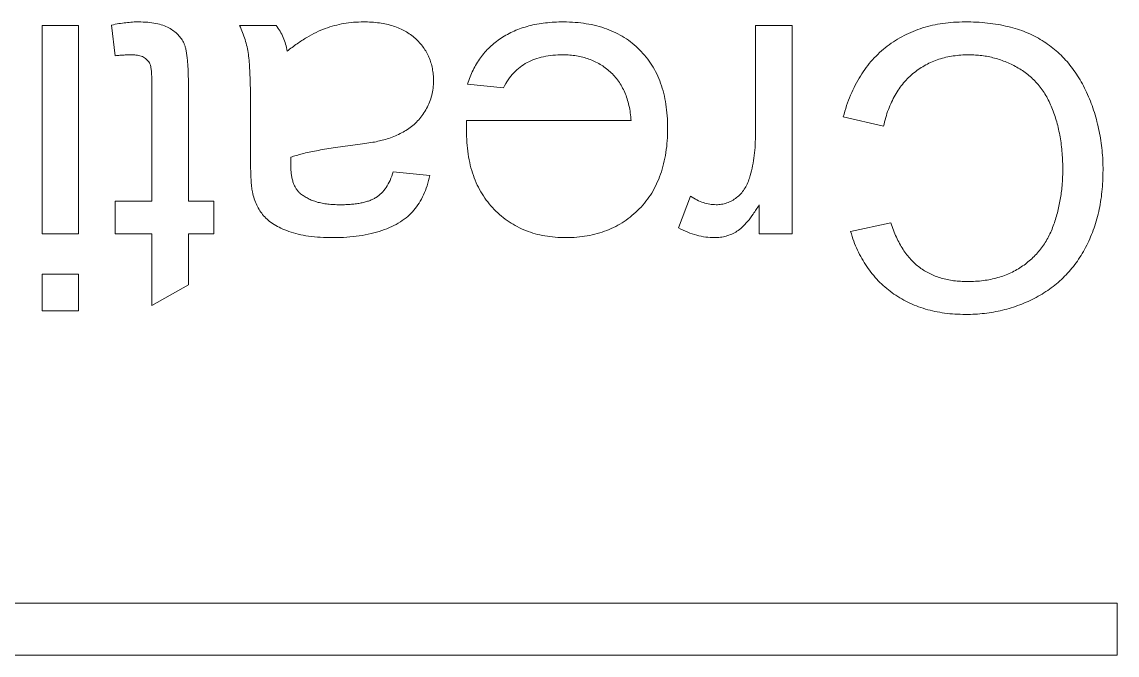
# Model space of a CAD drawing. Header units: inches. Extents: x -9 to 9, y -9.9 to 12.5.
# Drawn here: x 1.1965 to 1.6858, y 10.4164 to 10.6994 of the extents above; entities that cross this region are included whole.
import ezdxf

# ---------------------------------------------------------------- set-up
doc = ezdxf.new("R2010")
doc.units = ezdxf.units.IN
doc.header["$MEASUREMENT"] = 0

msp = doc.modelspace()

# ---------------------------------------------------------------- linework, layer by layer
at = {"color": 7, "linetype": 'Continuous', "lineweight": 15}
for p, q in [((1.20552, 10.60464), (1.20552, 10.6978)), ((1.20552, 10.6978), (1.22187, 10.6978)), ((1.22187, 10.6978), (1.22187, 10.60464)), ((1.23821, 10.68432), (1.23658, 10.69803)), ((1.29378, 10.6978), (1.31013, 10.6978)), ((1.52424, 10.64831), (1.52424, 10.6978)), ((1.52424, 10.6978), (1.54058, 10.6978)), ((1.54058, 10.6978), (1.54058, 10.60464)), ((1.25456, 10.61935), (1.25456, 10.67221)), ((1.2709, 10.67163), (1.2709, 10.61935)), ((1.41167, 10.67002), (1.39563, 10.67165)), ((1.29869, 10.6374), (1.29869, 10.65735)), ((1.58145, 10.6528), (1.56347, 10.65699)), ((1.3952, 10.65531), (1.46867, 10.65531)), ((1.36243, 10.63242), (1.37878, 10.63079)), ((1.23821, 10.60464), (1.23821, 10.61935)), ((1.23821, 10.61935), (1.25456, 10.61935)), ((1.2709, 10.61935), (1.28234, 10.61935)), ((1.28234, 10.61935), (1.28234, 10.60464)), ((1.48992, 10.60737), (1.49528, 10.62149)), ((1.52587, 10.60464), (1.52587, 10.61764)), ((1.56674, 10.60574), (1.58471, 10.60959)), ((1.22187, 10.60464), (1.20552, 10.60464)), ((1.25456, 10.60464), (1.23821, 10.60464)), ((1.25456, 10.57267), (1.25456, 10.60464)), ((1.28234, 10.60464), (1.2709, 10.60464)), ((1.2709, 10.60464), (1.2709, 10.58196)), ((1.54058, 10.60464), (1.52587, 10.60464)), ((1.20552, 10.57032), (1.20552, 10.58666)), ((1.20552, 10.58666), (1.22187, 10.58666)), ((1.22187, 10.58666), (1.22187, 10.57032)), ((1.2709, 10.58196), (1.25456, 10.57267)), ((1.22187, 10.57032), (1.20552, 10.57032)), ((1.68579, 10.43958), (-1.32421, 10.43958)), ((1.68579, 10.41642), (1.68579, 10.43958)), ((-1.32421, 10.41642), (1.68579, 10.41642))]:
    msp.add_line(p, q, dxfattribs=at)
for points, knots in [([(1.23658, 10.69803), (1.23768, 10.69825), (1.2398, 10.69867), (1.24292, 10.69908), (1.24586, 10.6994), (1.24776, 10.69943), (1.24868, 10.69944)], [0, 0, 0, 0, 0.274529, 0.5322473, 0.773952, 1, 1, 1, 1]), ([(1.24868, 10.69944), (1.25006, 10.6994), (1.25265, 10.69933), (1.2563, 10.69888), (1.25945, 10.69803), (1.26216, 10.69689), (1.26441, 10.69543), (1.26631, 10.69378), (1.26785, 10.69191), (1.26886, 10.69014), (1.26948, 10.68851), (1.26984, 10.68697), (1.27017, 10.68513), (1.27044, 10.68301), (1.27064, 10.68058), (1.27079, 10.67787), (1.2709, 10.67484), (1.2709, 10.67273), (1.2709, 10.67163)], [0, 0, 0, 0, 0.097636, 0.184436, 0.261007, 0.329663, 0.392348, 0.451167, 0.508417, 0.564028, 0.595087, 0.632558, 0.676289, 0.727616, 0.784773, 0.849702, 0.921235, 1, 1, 1, 1]), ([(1.29869, 10.65735), (1.29868, 10.65902), (1.29866, 10.6622), (1.29865, 10.66676), (1.29858, 10.67086), (1.29844, 10.67453), (1.29832, 10.67776), (1.29818, 10.68055), (1.29797, 10.68289), (1.29767, 10.68542), (1.29715, 10.68826), (1.29627, 10.69151), (1.29519, 10.69471), (1.29425, 10.69677), (1.29378, 10.6978)], [0, 0, 0, 0, 0.121729, 0.23228, 0.332288, 0.421154, 0.500089, 0.567887, 0.625241, 0.671538, 0.75364, 0.835292, 0.91739, 1, 1, 1, 1]), ([(1.31013, 10.6978), (1.31073, 10.69697), (1.31194, 10.6953), (1.3133, 10.69249), (1.31441, 10.68952), (1.31482, 10.68742), (1.31503, 10.68636)], [0, 0, 0, 0, 0.245708, 0.491046, 0.741711, 1, 1, 1, 1]), ([(1.31503, 10.68636), (1.31651, 10.68749), (1.31935, 10.68965), (1.32367, 10.69248), (1.32787, 10.69478), (1.33199, 10.69655), (1.33612, 10.69784), (1.34033, 10.69876), (1.34469, 10.69934), (1.34765, 10.69941), (1.34915, 10.69944)], [0, 0, 0, 0, 0.1491828, 0.2871726, 0.4148615, 0.533201, 0.6472606, 0.7621608, 0.8794649, 1, 1, 1, 1]), ([(1.34915, 10.69944), (1.35037, 10.69941), (1.35274, 10.69935), (1.35619, 10.69904), (1.35943, 10.69844), (1.36244, 10.69763), (1.36526, 10.69662), (1.36782, 10.69533), (1.37019, 10.69381), (1.37233, 10.69209), (1.37422, 10.69015), (1.3759, 10.68812), (1.37728, 10.68592), (1.37845, 10.68362), (1.37931, 10.68116), (1.37995, 10.67859), (1.38034, 10.67589), (1.38039, 10.67404), (1.38041, 10.67311)], [0, 0, 0, 0, 0.0792628, 0.1543916, 0.2253422, 0.2930688, 0.3573863, 0.4193195, 0.4798621, 0.5397294, 0.5980939, 0.6551935, 0.7109773, 0.7667171, 0.8226109, 0.880248, 0.9390029, 1, 1, 1, 1]), ([(1.39563, 10.67165), (1.39599, 10.67273), (1.39669, 10.67485), (1.39804, 10.67788), (1.39957, 10.68073), (1.40133, 10.6834), (1.40334, 10.68588), (1.40553, 10.68819), (1.40795, 10.69029), (1.41059, 10.69221), (1.41342, 10.69392), (1.41645, 10.6954), (1.41966, 10.69666), (1.42307, 10.69768), (1.42667, 10.69847), (1.43046, 10.69901), (1.43443, 10.6994), (1.43715, 10.69942), (1.43853, 10.69944)], [0, 0, 0, 0, 0.061746, 0.121405, 0.179781, 0.237523, 0.29511, 0.352702, 0.410413, 0.46936, 0.529344, 0.590175, 0.652291, 0.716546, 0.783338, 0.852563, 0.924565, 1, 1, 1, 1]), ([(1.43853, 10.69944), (1.44027, 10.6994), (1.44367, 10.69932), (1.44862, 10.69872), (1.4533, 10.69776), (1.45771, 10.69641), (1.46183, 10.69464), (1.46569, 10.69249), (1.46926, 10.68994), (1.47254, 10.68703), (1.47548, 10.68375), (1.47804, 10.68014), (1.4802, 10.67622), (1.48197, 10.67198), (1.48334, 10.66743), (1.4843, 10.66256), (1.4849, 10.65739), (1.48497, 10.65384), (1.48501, 10.65201)], [0, 0, 0, 0, 0.069269, 0.135217, 0.198632, 0.259375, 0.318807, 0.377138, 0.435039, 0.493196, 0.55158, 0.610231, 0.669155, 0.729837, 0.792949, 0.85836, 0.92734, 1, 1, 1, 1]), ([(1.56347, 10.65699), (1.56395, 10.65868), (1.56488, 10.66197), (1.56665, 10.66671), (1.56874, 10.67111), (1.57101, 10.67526), (1.57365, 10.67904), (1.5765, 10.68257), (1.57967, 10.68575), (1.58308, 10.68863), (1.58674, 10.69119), (1.59059, 10.6934), (1.59464, 10.69526), (1.5989, 10.69681), (1.60335, 10.69797), (1.608, 10.69881), (1.61284, 10.69933), (1.61613, 10.6994), (1.61781, 10.69944)], [0, 0, 0, 0, 0.0701054, 0.1370973, 0.2022181, 0.2650973, 0.3263729, 0.3866976, 0.4462389, 0.5059946, 0.5654812, 0.6244252, 0.6837592, 0.7439325, 0.8052878, 0.8680087, 0.9327994, 1, 1, 1, 1]), ([(1.61781, 10.69944), (1.61954, 10.69941), (1.62292, 10.69937), (1.62786, 10.69898), (1.63256, 10.69833), (1.637, 10.69739), (1.64122, 10.69627), (1.64518, 10.69483), (1.64888, 10.69312), (1.65236, 10.69117), (1.65558, 10.68895), (1.65864, 10.68653), (1.66146, 10.68384), (1.66412, 10.68094), (1.66653, 10.67779), (1.66877, 10.67443), (1.67081, 10.67082), (1.67264, 10.667), (1.67426, 10.66304), (1.67567, 10.65898), (1.67685, 10.65484), (1.67781, 10.65064), (1.67859, 10.64636), (1.67911, 10.64201), (1.67946, 10.63759), (1.6795, 10.63461), (1.67951, 10.63311)], [0, 0, 0, 0, 0.050456, 0.098556, 0.14473, 0.188637, 0.231133, 0.27185, 0.31154, 0.350034, 0.387939, 0.425775, 0.46374, 0.501732, 0.540349, 0.579424, 0.619706, 0.661048, 0.702946, 0.74475, 0.786356, 0.828428, 0.870587, 0.913149, 0.956257, 1, 1, 1, 1]), ([(1.24534, 10.68473), (1.24485, 10.68472), (1.24381, 10.68471), (1.24213, 10.68463), (1.24024, 10.6845), (1.23891, 10.68438), (1.23821, 10.68432)], [0, 0, 0, 0, 0.203935, 0.440278, 0.705598, 1, 1, 1, 1]), ([(1.25456, 10.67221), (1.25455, 10.67321), (1.25453, 10.67501), (1.25441, 10.67742), (1.25414, 10.67923), (1.25371, 10.68091), (1.25261, 10.68241), (1.25121, 10.68353), (1.24979, 10.68417), (1.24848, 10.68448), (1.24698, 10.68469), (1.24591, 10.68471), (1.24534, 10.68473)], [0, 0, 0, 0, 0.162546, 0.293385, 0.393187, 0.462641, 0.573602, 0.688367, 0.752401, 0.825509, 0.906838, 1, 1, 1, 1]), ([(1.43823, 10.68473), (1.43672, 10.68468), (1.4338, 10.68459), (1.42958, 10.68396), (1.42571, 10.68286), (1.42217, 10.68133), (1.41897, 10.67928), (1.41614, 10.67669), (1.41365, 10.67359), (1.41234, 10.67123), (1.41167, 10.67002)], [0, 0, 0, 0, 0.140657, 0.272319, 0.396162, 0.514862, 0.630882, 0.748866, 0.87083, 1, 1, 1, 1]), ([(1.46867, 10.65531), (1.46857, 10.65646), (1.46837, 10.65871), (1.46778, 10.66198), (1.46696, 10.66504), (1.46592, 10.66789), (1.46461, 10.67052), (1.46309, 10.67296), (1.46134, 10.67518), (1.45932, 10.67717), (1.45717, 10.67897), (1.45483, 10.68049), (1.45239, 10.68181), (1.44981, 10.68288), (1.4471, 10.6837), (1.44426, 10.68428), (1.44129, 10.68465), (1.43926, 10.6847), (1.43823, 10.68473)], [0, 0, 0, 0, 0.073285, 0.143507, 0.210045, 0.273938, 0.335999, 0.395924, 0.455882, 0.515444, 0.574901, 0.633757, 0.691977, 0.75104, 0.810311, 0.871519, 0.934609, 1, 1, 1, 1]), ([(1.61955, 10.68473), (1.61836, 10.6847), (1.61603, 10.68466), (1.61261, 10.68426), (1.60931, 10.68366), (1.60618, 10.68276), (1.60317, 10.68163), (1.6003, 10.68025), (1.59758, 10.6786), (1.59499, 10.67672), (1.59259, 10.67456), (1.59036, 10.67219), (1.58836, 10.66955), (1.58653, 10.6667), (1.58497, 10.66356), (1.58355, 10.66021), (1.58238, 10.65659), (1.58176, 10.65408), (1.58145, 10.6528)], [0, 0, 0, 0, 0.065391, 0.128782, 0.190007, 0.250129, 0.308895, 0.367351, 0.425563, 0.484428, 0.543694, 0.603565, 0.663933, 0.726276, 0.790614, 0.857409, 0.927136, 1, 1, 1, 1]), ([(1.66153, 10.63304), (1.66152, 10.63435), (1.66149, 10.63693), (1.66126, 10.64074), (1.66087, 10.64442), (1.66038, 10.64799), (1.65967, 10.65142), (1.65887, 10.65474), (1.65786, 10.65791), (1.65675, 10.66097), (1.65545, 10.66385), (1.654, 10.66657), (1.65236, 10.66911), (1.65055, 10.67144), (1.64856, 10.67356), (1.64645, 10.67555), (1.64413, 10.67731), (1.64166, 10.67885), (1.63908, 10.68023), (1.63645, 10.68143), (1.63377, 10.68246), (1.63102, 10.68327), (1.62823, 10.68395), (1.62538, 10.6844), (1.62247, 10.68466), (1.62053, 10.6847), (1.61955, 10.68473)], [0, 0, 0, 0, 0.052129, 0.1026479, 0.1516463, 0.1991734, 0.2457671, 0.2907485, 0.3350642, 0.3780029, 0.4199608, 0.4606928, 0.5005895, 0.5396521, 0.5779686, 0.6162852, 0.654666, 0.6934461, 0.732207, 0.7705235, 0.8085505, 0.8463479, 0.8842724, 0.9226636, 0.9610563, 1, 1, 1, 1]), ([(1.38041, 10.67311), (1.38037, 10.672), (1.38028, 10.66982), (1.37972, 10.66662), (1.37873, 10.66359), (1.37741, 10.66072), (1.37575, 10.65809), (1.37387, 10.65568), (1.37175, 10.65355), (1.36937, 10.65173), (1.36681, 10.65016), (1.36409, 10.64877), (1.3612, 10.64759), (1.3592, 10.64698), (1.35819, 10.64667)], [0, 0, 0, 0, 0.089167, 0.175385, 0.260254, 0.344791, 0.428753, 0.509693, 0.590053, 0.669612, 0.750163, 0.831606, 0.915131, 1, 1, 1, 1]), ([(1.39512, 10.65112), (1.39513, 10.6517), (1.39515, 10.65309), (1.39518, 10.65449), (1.3952, 10.65531)], [0, 0, 0, 0, 0.414608, 1, 1, 1, 1]), ([(1.48501, 10.65201), (1.48497, 10.65012), (1.4849, 10.64645), (1.48431, 10.6411), (1.48331, 10.63608), (1.48195, 10.63136), (1.48014, 10.62699), (1.47798, 10.62292), (1.47538, 10.6192), (1.47241, 10.61582), (1.46911, 10.61283), (1.46561, 10.61016), (1.46182, 10.60796), (1.45781, 10.60614), (1.45355, 10.60474), (1.44907, 10.60371), (1.44435, 10.60313), (1.44112, 10.60305), (1.43948, 10.603)], [0, 0, 0, 0, 0.075059, 0.145767, 0.213291, 0.278084, 0.340203, 0.400824, 0.460531, 0.519906, 0.578978, 0.636892, 0.694436, 0.752656, 0.811423, 0.872078, 0.934732, 1, 1, 1, 1]), ([(1.35819, 10.64667), (1.35733, 10.64646), (1.35543, 10.64599), (1.35226, 10.64544), (1.34853, 10.64484), (1.34584, 10.6445), (1.3444, 10.64433)], [0, 0, 0, 0, 0.189385, 0.419458, 0.689091, 1, 1, 1, 1]), ([(1.43948, 10.603), (1.43789, 10.60304), (1.43476, 10.60312), (1.43019, 10.60373), (1.42583, 10.60468), (1.4217, 10.60607), (1.4178, 10.60786), (1.41412, 10.61005), (1.41068, 10.61262), (1.40747, 10.61558), (1.40456, 10.61889), (1.402, 10.62254), (1.39989, 10.62653), (1.3981, 10.63082), (1.39678, 10.63546), (1.39579, 10.64039), (1.39524, 10.64565), (1.39516, 10.64926), (1.39512, 10.65112)], [0, 0, 0, 0, 0.064676, 0.126693, 0.186885, 0.245564, 0.303388, 0.360871, 0.418646, 0.477825, 0.537571, 0.597386, 0.65814, 0.720578, 0.785747, 0.853378, 0.924621, 1, 1, 1, 1]), ([(1.52158, 10.62964), (1.52199, 10.63109), (1.52281, 10.63403), (1.52364, 10.63861), (1.52413, 10.6434), (1.5242, 10.64665), (1.52424, 10.64831)], [0, 0, 0, 0, 0.238648, 0.484307, 0.736648, 1, 1, 1, 1]), ([(1.3444, 10.64433), (1.34289, 10.64413), (1.33996, 10.64376), (1.33572, 10.64319), (1.3318, 10.64254), (1.32819, 10.64187), (1.32488, 10.64123), (1.32189, 10.64051), (1.3192, 10.63978), (1.31753, 10.63923), (1.31674, 10.63896)], [0, 0, 0, 0, 0.162425, 0.314086, 0.454383, 0.585026, 0.704115, 0.812987, 0.911567, 1, 1, 1, 1]), ([(1.29951, 10.62344), (1.29937, 10.62423), (1.29908, 10.62604), (1.29886, 10.62917), (1.29871, 10.63304), (1.29869, 10.63586), (1.29869, 10.6374)], [0, 0, 0, 0, 0.171436, 0.394572, 0.670041, 1, 1, 1, 1]), ([(1.31674, 10.63896), (1.31673, 10.63851), (1.31672, 10.63769), (1.3167, 10.6366), (1.31666, 10.63579), (1.31667, 10.63534), (1.31667, 10.63516)], [0, 0, 0, 0, 0.35568, 0.644278, 0.859095, 1, 1, 1, 1]), ([(1.31667, 10.63516), (1.31668, 10.63444), (1.31671, 10.63307), (1.31692, 10.63109), (1.31724, 10.62926), (1.31772, 10.6276), (1.31833, 10.62611), (1.31908, 10.62478), (1.31998, 10.62362), (1.32068, 10.62297), (1.32103, 10.62264)], [0, 0, 0, 0, 0.15691, 0.301426, 0.436171, 0.562589, 0.679766, 0.789288, 0.89571, 1, 1, 1, 1]), ([(1.33865, 10.61771), (1.33953, 10.61772), (1.34123, 10.61774), (1.34369, 10.6179), (1.34598, 10.61814), (1.34808, 10.6185), (1.35, 10.61896), (1.35176, 10.61949), (1.35334, 10.62014), (1.35521, 10.62118), (1.3573, 10.62287), (1.35941, 10.62548), (1.36116, 10.62872), (1.36199, 10.63114), (1.36243, 10.63242)], [0, 0, 0, 0, 0.085719, 0.165753, 0.2411, 0.310316, 0.374493, 0.433711, 0.489651, 0.541051, 0.64228, 0.749883, 0.867555, 1, 1, 1, 1]), ([(1.67951, 10.63311), (1.67949, 10.6315), (1.67943, 10.6283), (1.67908, 10.62358), (1.67846, 10.61903), (1.67762, 10.61464), (1.67652, 10.61041), (1.6752, 10.60632), (1.67361, 10.60241), (1.6718, 10.59866), (1.66976, 10.59509), (1.66751, 10.59173), (1.66505, 10.5886), (1.66239, 10.58569), (1.65952, 10.58298), (1.65642, 10.58055), (1.65315, 10.57828), (1.64967, 10.57627), (1.64605, 10.57449), (1.64233, 10.57293), (1.63851, 10.57163), (1.63461, 10.57055), (1.63062, 10.5697), (1.62653, 10.56913), (1.62236, 10.56876), (1.61954, 10.56871), (1.61812, 10.56868)], [0, 0, 0, 0, 0.048373, 0.095592, 0.141304, 0.185627, 0.22927, 0.271846, 0.313861, 0.355409, 0.396447, 0.436612, 0.476122, 0.515395, 0.554467, 0.593778, 0.633311, 0.67334, 0.713632, 0.753903, 0.793985, 0.834119, 0.874701, 0.915841, 0.957478, 1, 1, 1, 1]), ([(1.61894, 10.58339), (1.62015, 10.58341), (1.62251, 10.58344), (1.62598, 10.58379), (1.6293, 10.5843), (1.63246, 10.58509), (1.63548, 10.58604), (1.63835, 10.58726), (1.64107, 10.58866), (1.64362, 10.59029), (1.64599, 10.59212), (1.64823, 10.59405), (1.65024, 10.59618), (1.65207, 10.59845), (1.65374, 10.60084), (1.65518, 10.60341), (1.65648, 10.60611), (1.65791, 10.60991), (1.65937, 10.6148), (1.66062, 10.6208), (1.66138, 10.62689), (1.66148, 10.63098), (1.66153, 10.63304)], [0, 0, 0, 0, 0.048891, 0.095569, 0.140891, 0.184464, 0.22713, 0.268934, 0.310034, 0.350896, 0.391165, 0.430923, 0.47036, 0.509276, 0.548609, 0.588224, 0.62825, 0.66954, 0.752184, 0.834466, 0.916984, 1, 1, 1, 1]), ([(1.37878, 10.63079), (1.37839, 10.62926), (1.37765, 10.62629), (1.37603, 10.62216), (1.37408, 10.61849), (1.37176, 10.61522), (1.36893, 10.61239), (1.3656, 10.60991), (1.3617, 10.60783), (1.35729, 10.60608), (1.35243, 10.60469), (1.34717, 10.60371), (1.34154, 10.60312), (1.33766, 10.60304), (1.33567, 10.603)], [0, 0, 0, 0, 0.084062, 0.162372, 0.235324, 0.305092, 0.374595, 0.44743, 0.52526, 0.609204, 0.699233, 0.793754, 0.893947, 1, 1, 1, 1]), ([(1.50664, 10.61771), (1.50747, 10.61776), (1.50911, 10.61783), (1.5115, 10.61844), (1.51374, 10.61946), (1.51585, 10.62083), (1.5177, 10.62259), (1.51934, 10.62462), (1.52065, 10.627), (1.52127, 10.62875), (1.52158, 10.62964)], [0, 0, 0, 0, 0.12119, 0.23927, 0.357985, 0.480239, 0.604461, 0.730278, 0.861256, 1, 1, 1, 1]), ([(1.33567, 10.603), (1.33372, 10.60304), (1.33002, 10.6031), (1.32475, 10.6036), (1.32004, 10.60444), (1.31591, 10.60568), (1.31231, 10.60716), (1.30922, 10.60882), (1.3066, 10.61064), (1.30449, 10.61272), (1.30281, 10.61503), (1.3014, 10.61757), (1.30025, 10.62039), (1.29976, 10.6224), (1.29951, 10.62344)], [0, 0, 0, 0, 0.1282, 0.244519, 0.349128, 0.443548, 0.528716, 0.605416, 0.675126, 0.738315, 0.799801, 0.86345, 0.929512, 1, 1, 1, 1]), ([(1.32103, 10.62264), (1.32155, 10.62225), (1.3226, 10.62145), (1.32438, 10.62045), (1.3263, 10.61958), (1.32843, 10.61889), (1.33073, 10.61836), (1.33321, 10.61799), (1.33588, 10.61776), (1.33771, 10.61773), (1.33865, 10.61771)], [0, 0, 0, 0, 0.10486, 0.212157, 0.326118, 0.444284, 0.570781, 0.705129, 0.848012, 1, 1, 1, 1]), ([(1.49528, 10.62149), (1.49621, 10.62091), (1.49801, 10.61978), (1.5009, 10.61862), (1.50377, 10.61784), (1.50569, 10.61776), (1.50664, 10.61771)], [0, 0, 0, 0, 0.270489, 0.525096, 0.765821, 1, 1, 1, 1]), ([(1.52587, 10.61764), (1.52502, 10.61626), (1.52343, 10.6137), (1.52089, 10.61036), (1.5185, 10.60772), (1.51609, 10.60584), (1.51366, 10.60457), (1.51118, 10.60366), (1.5086, 10.6031), (1.50684, 10.60304), (1.50596, 10.603)], [0, 0, 0, 0, 0.186557, 0.346759, 0.482699, 0.595258, 0.69745, 0.797629, 0.897808, 1, 1, 1, 1]), ([(1.50596, 10.603), (1.50463, 10.60306), (1.50194, 10.60318), (1.49792, 10.60404), (1.49386, 10.60539), (1.49126, 10.6067), (1.48992, 10.60737)], [0, 0, 0, 0, 0.2364698, 0.4803022, 0.7324688, 1, 1, 1, 1]), ([(1.58471, 10.60959), (1.58509, 10.60849), (1.58584, 10.60633), (1.58713, 10.60325), (1.58857, 10.60041), (1.5901, 10.59778), (1.59179, 10.5954), (1.5936, 10.59325), (1.59552, 10.59131), (1.5976, 10.58963), (1.5998, 10.58815), (1.60212, 10.58687), (1.60459, 10.5858), (1.6072, 10.5849), (1.60994, 10.58422), (1.61282, 10.58373), (1.61583, 10.58345), (1.61789, 10.58341), (1.61894, 10.58339)], [0, 0, 0, 0, 0.074846, 0.146606, 0.21455, 0.279222, 0.341544, 0.401651, 0.459616, 0.516717, 0.572647, 0.62939, 0.686655, 0.745589, 0.805897, 0.867979, 0.932745, 1, 1, 1, 1]), ([(1.61812, 10.56868), (1.61653, 10.56871), (1.61339, 10.56877), (1.60879, 10.56923), (1.60438, 10.57001), (1.60015, 10.57103), (1.59614, 10.57243), (1.5923, 10.57408), (1.58868, 10.57609), (1.58524, 10.57835), (1.58206, 10.58093), (1.57906, 10.5837), (1.57641, 10.58679), (1.57392, 10.59007), (1.57173, 10.59363), (1.56978, 10.59743), (1.56808, 10.60147), (1.56719, 10.6043), (1.56674, 10.60574)], [0, 0, 0, 0, 0.069788, 0.1372639, 0.2023895, 0.2658071, 0.3277362, 0.3883723, 0.4488038, 0.5088068, 0.5685169, 0.6278905, 0.6873671, 0.747048, 0.8080171, 0.8700752, 0.9339453, 1, 1, 1, 1])]:
    msp.add_open_spline(points, degree=3, knots=knots, dxfattribs=at)

doc.saveas('drawing.dxf')
